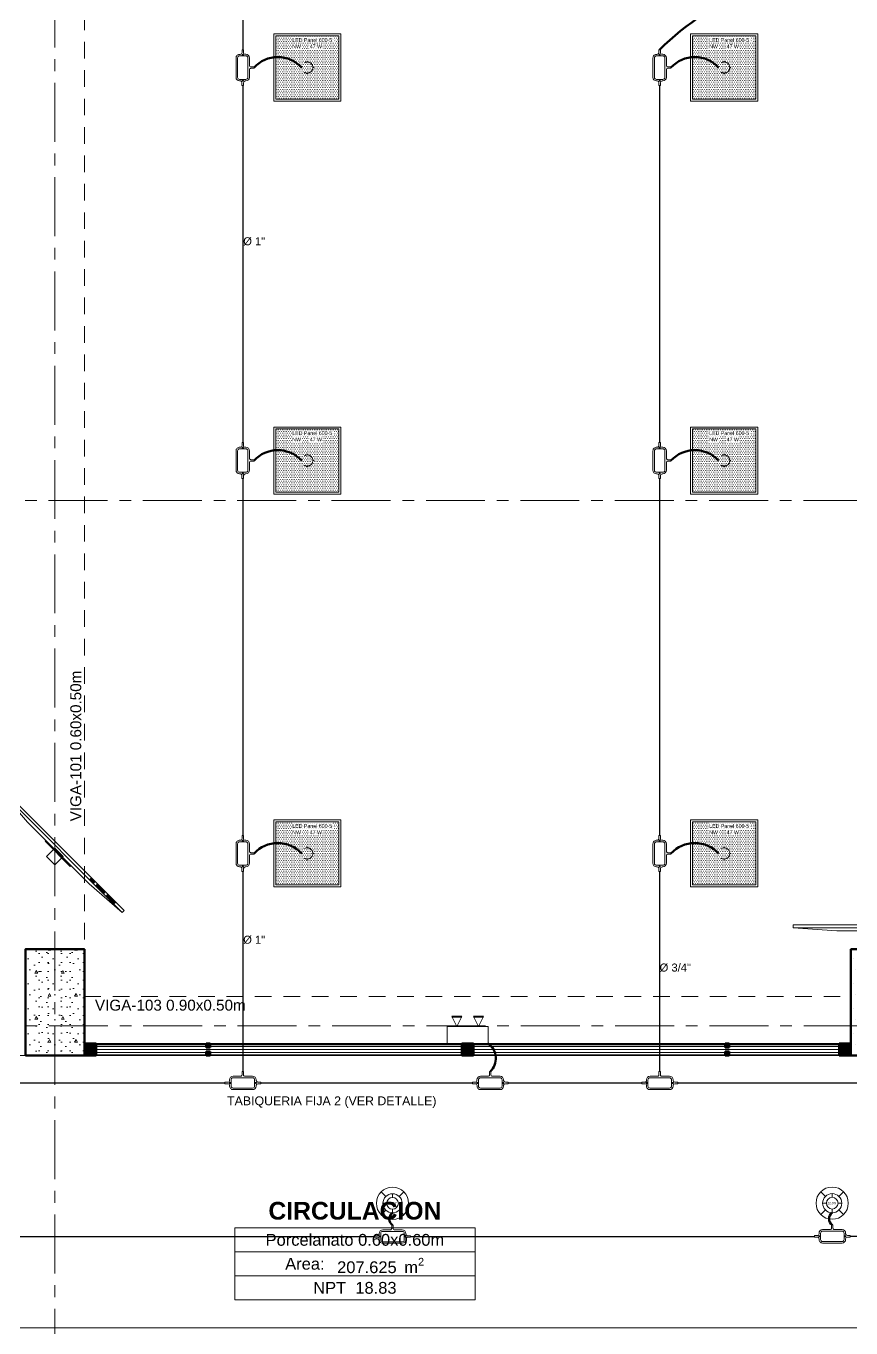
# Model space of a CAD drawing. Header units: inches. Extents: x -38 to 5698, y -33 to 92.
# Drawn here: x 400.08 to 407.07, y 27.39 to 38.43 of the extents above; entities that cross this region are included whole.
import ezdxf
from ezdxf.lldxf.tags import DXFTag

# ---------------------------------------------------------------- set-up
doc = ezdxf.new("R2010")
doc.units = ezdxf.units.IN
doc.header["$MEASUREMENT"] = 0
doc.set_wipeout_variables(frame=1)
for name, pattern in [('CONTINUA', [0]), ('DASHED', [0.75, 0.5, -0.25]), ('Hidden Line', [0.195611, 0.141111, -0.0545]), ('Punto & Raya', [0.65, 0.5, -0.075, 0, -0.075]), ('Wipeout_Contour', [1, 0, -1])]:
    doc.linetypes.add(name, pattern=pattern)
for name, color, linetype, lineweight in [('00_IE_Luminarias', 6, 'Continuous', 30), ('01 IE LUM LED EMP DN570B', 3, 'Continuous', 13), ('ALUMBRADO_CONDUIT', 30, 'CONDUIT1', 30), ('Bancas', 1, 'Continuous', 13), ('CABLEADO EXT.', 3, 'PVCSUBT', 30), ('Luminarias', 5, 'Continuous', 20), ('pulsador', 4, 'Continuous', 40), ('Simb_Alumbrado', 140, 'CONTINUA', 30)]:
    doc.layers.add(name, color=color, linetype=linetype, lineweight=lineweight)
for name, color, linetype in [('02 _ ARQ _ ALB _ Ejes Generales', 7, 'Continuous'), ('02 _ ARQ _ EQP _ Mobiliario interior', 7, 'Continuous'), ('02 _ ARQ _ ZON _ Espacio.3D', 7, 'Continuous'), ('08 _ STR _ EXT _ 06 Columnas', 7, 'Continuous'), ('08 _ STR _ EXT _ 09 Vigas', 7, 'Continuous'), ('1TEXT', 8, 'Continuous'), ('Acabado - Muros', 7, 'Continuous'), ('Interior - Escaleras & Barandillas', 7, 'Continuous'), ('Marcador - Secciones', 251, 'Continuous'), ('Notas - Etiquetas', 251, 'Continuous')]:
    doc.layers.add(name, color=color, linetype=linetype)
doc.styles.add('Arial', font='arial.ttf')
doc.styles.add('Estilo_Generado_1', font='swisseb.ttf')
doc.styles.add('Estilo_Generado_4', font='swisse.ttf')
doc.styles.add('Estilo_Generado_7', font='swisse.ttf')
doc.styles.add('{18b73a54-fa43-428c-adcb-c1c7bbdf2c84}', font='Simplex.shx')
tags = doc.linetypes.add('CONDUIT1', pattern='A,1,-0.19772,["con",{18b73a54-fa43-428c-adcb-c1c7bbdf2c84},S=0.2,R=0,X=0,Y=-0.065594],-0.593642', length=1.791362).pattern_tags.tags
tags[6] = DXFTag(74, 10)
tags = doc.linetypes.add('PVCSUBT', pattern='A,0.6,-0.3,0.6,-0.075691,["PVC",Standard,S=0.2,R=0,X=0,Y=-0.093724],-0.621005', length=2.196696).pattern_tags.tags
tags[10] = DXFTag(74, 10)
pattern_1 = [(0, (370.00005, 6e-09), (0, 0.3897114), [0.024375, -0.200625]), (0, (370.11255, 0.19486), (0, 0.3897114), [0.024375, -0.200625]), (60, (370.00005, 6e-09), (-0.3375, 0.1948557), [0.024375, -0.200625]), (60, (370.22505, 6e-09), (-0.3375, 0.1948557), [0.024375, -0.200625]), (120, (370.02442, 6e-09), (0.3375, 0.1948557), [0.024375, -0.200625]), (120, (370.24942, 6e-09), (0.3375, 0.1948557), [0.024375, -0.200625]), (0, (370.00005, 0.0375), (0, 0.075), [0, -0.075, 0, -0.1125]), (45, (370.03755, 0.0375), (-0.05303301, 0.05303301), [0, -0.05625, 0, -0.09375])]
pattern_2 = [(0, (370.000046, 6e-09), (0, 0.030000001), [])]

# ---------------------------------------------------------------- blocks, each defined once
blk = doc.blocks.new('LUMINARIA 2')
at = {"layer": '01 IE LUM LED EMP DN570B'}
for p, q in [((-0.094, 0.094), (-0.159, 0.158)), ((0.094, 0.094), (0.159, 0.158)), ((-0.094, -0.094), (-0.159, -0.158)), ((0.094, -0.094), (0.159, -0.158))]:
    blk.add_line(p, q, dxfattribs=at)
at = {"layer": '01 IE LUM LED EMP DN570B', "ltscale": 0.4}
for p, q in [((-0.081, 0), (-0.133, 0)), ((0, 0.081), (0, 0.133)), ((0.081, 0), (0.133, 0)), ((0, -0.081), (0, -0.133))]:
    blk.add_line(p, q, dxfattribs=at)
at = {"layer": '01 IE LUM LED EMP DN570B'}
for radius in [0.224, 0.133]:
    blk.add_circle((0, 0), radius, dxfattribs=at)
at = {"layer": '01 IE LUM LED EMP DN570B', "ltscale": 0.4}
blk.add_circle((0, 0), 0.0813, dxfattribs=at)
at = {"layer": '01 IE LUM LED EMP DN570B', "color": 8, "linetype": 'ByBlock', "lineweight": 80, "insert": (-0.065, 0.016), "char_height": 0.03, "width": 0.17858, "attachment_point": 1}
blk.add_mtext('{\\C3;22.5W}', dxfattribs=at)
blk = doc.blocks.new('*U270')
at = {"layer": 'Luminarias', "linetype": 'DASHED', "lineweight": 0, "ltscale": 0.05}
blk.add_lwpolyline([(0, -0.005), (0, 0.005)], dxfattribs=at)
blk = doc.blocks.new('*U271')
at = {"color": 0, "linetype": 'ByBlock', "lineweight": -2, "transparency": 16777216}
for p, rotation in [((-0.05, 0), 90), ((0, -0.05), 180), ((0.05, 0), 269.9999999999999)]:
    blk.add_blockref('*U270', p, dxfattribs=dict(at, rotation=rotation))
blk.add_blockref('*U270', (0, 0.05), dxfattribs=at)
blk = doc.blocks.new('PANEL LED 50W')
at = {"layer": 'Luminarias'}
h = blk.add_hatch(dxfattribs=at)
h.set_pattern_fill('DOTS', color=4, scale=0.009097)
h.set_pattern_definition([(0, (0, -2e-14), (0.0072206, 0.01444116), [0, -0.01444116])])
h.paths.add_polyline_path([(-0.257, -0.257), (0.257, -0.257), (0.257, 0.257), (-0.257, 0.257)])
h.paths.add_polyline_path([(-0.13, 0.097), (0.185, 0.097), (0.185, 0.247), (-0.13, 0.247)], flags=24)
at = {"layer": 'Luminarias', "color": 4, "lineweight": 0}
for points in [[(-0.273, 0.273), (0.273, 0.273), (0.273, -0.273), (-0.273, -0.273)], [(-0.257, -0.257), (0.257, -0.257), (0.257, 0.257), (-0.257, 0.257)]]:
    blk.add_lwpolyline(points, close=True, dxfattribs=at)
at = {"layer": 'Luminarias', "color": 4, "linetype": 'DASHED', "lineweight": 0, "ltscale": 0.01}
blk.add_circle((0, 0), 0.0455, dxfattribs=at)
at = {"color": 4}
blk.add_blockref('*U271', (0, 0), dxfattribs=at)
at = {"layer": 'Luminarias', "color": 4, "insert": (-0.122, 0.239), "char_height": 0.03093, "width": 0.38285, "attachment_point": 1}
blk.add_mtext('{\\Ftxt|c0;LED Panel 600-5 - NW      47 W}', dxfattribs=at)
blk = doc.blocks.new('lumin 47')
at = {"layer": 'ALUMBRADO_CONDUIT', "xscale": 1.041283452965173, "yscale": 1.041283452965173, "zscale": 1.041283452965173}
blk.add_blockref('PANEL LED 50W', (-76.251, 24.243), dxfattribs=at)
blk = doc.blocks.new('oval t')
at = {"layer": 'Simb_Alumbrado', "lineweight": 13}
blk.add_lwpolyline([(0.0141, 0.0102, -0.414214), (0.0041, 0.0202), (0.0041, 0.0416), (-0.0056, 0.0416), (-0.0056, 0.0202, -0.414214), (-0.0156, 0.0102), (-0.0659, 0.0102, 0.414214), (-0.0899, -0.0138), (-0.0899, -0.0183, -0.414214), (-0.1019, -0.0303), (-0.1213, -0.0303), (-0.1213, -0.04), (-0.1016, -0.04, -0.451917), (-0.0897, -0.0535, 0.451917), (-0.0659, -0.0805), (0.0659, -0.0805, 0.414214), (0.0899, -0.0566), (0.0899, -0.0512, -0.398753), (0.1019, -0.0401), (0.1213, -0.0401), (0.1213, -0.0304), (0.1019, -0.0304, -0.368669), (0.0899, -0.0176), (0.0899, -0.0138, 0.414214), (0.0659, 0.0102), (0.0141, 0.0102)], format="xyb", dxfattribs=at)
blk.add_lwpolyline([(-0.0659, 0), (0.0659, 0, -0.414214), (0.0797, -0.0138), (0.0797, -0.0566, -0.414214), (0.0659, -0.0703), (-0.0659, -0.0703, -0.414214), (-0.0797, -0.0566), (-0.0797, -0.0138, -0.414214)], format="xyb", close=True, dxfattribs=at)
for points in [[(-0.0911, -0.0352), (-0.0828, -0.0352)], [(-0.0869, -0.031), (-0.0869, -0.0394)], [(0.0837, -0.0352), (0.0921, -0.0352)], [(0.0879, -0.031), (0.0879, -0.0394)]]:
    blk.add_lwpolyline(points, dxfattribs=at)
for centre in [(-0.0869, -0.0352), (0.0879, -0.0352)]:
    blk.add_circle(centre, 0.00419, dxfattribs=at)
blk = doc.blocks.new('luz de emergencia')
at = {"color": 5, "lineweight": 40}
for p, q in [((164.149, 48.937, 0), (164.233, 48.937, 0)), ((164.331, 48.937, 0), (164.415, 48.937, 0))]:
    blk.add_line(p, q, dxfattribs=at)
at = {"layer": '00_IE_Luminarias', "color": 5, "linetype": 'Continuous', "lineweight": 13}
for p, q in [((164.191, 49.021, 0), (164.149, 48.937, 0)), ((164.233, 48.937, 0), (164.191, 49.021, 0)), ((164.373, 49.021, 0), (164.331, 48.937, 0)), ((164.415, 48.937, 0), (164.373, 49.021, 0))]:
    blk.add_line(p, q, dxfattribs=at)
at = {"layer": '00_IE_Luminarias', "color": 5, "linetype": 'Continuous', "lineweight": 13, "elevation": 0}
blk.add_lwpolyline([(164.457, 49.021), (164.107, 49.021), (164.107, 49.167), (164.457, 49.167)], close=True, dxfattribs=at)

msp = doc.modelspace()

# ---------------------------------------------------------------- hatches: boundary and pattern name
at = {"layer": '08 _ STR _ EXT _ 06 Columnas', "linetype": 'Continuous', "lineweight": 9}
h = msp.add_hatch(dxfattribs=at)
h.set_pattern_fill('HORMIGÓN_EN_MASA_0002', style=0, pattern_type=2)
h.set_pattern_definition(pattern_1)
h.paths.add_polyline_path([(400.07, 29.7), (400.57, 29.7), (400.57, 30.6), (400.07, 30.6)])
h = msp.add_hatch(dxfattribs=at)
h.set_pattern_fill('HORMIGÓN_EN_MASA_0002', style=0, pattern_type=2)
h.set_pattern_definition(pattern_1)
h.paths.add_polyline_path([(407.07, 29.7), (407.57, 29.7), (407.57, 30.6), (407.07, 30.6)])

# ---------------------------------------------------------------- linework, layer by layer
at = {"layer": '02 _ ARQ _ ALB _ Ejes Generales', "color": 251, "linetype": 'Punto & Raya', "lineweight": 13}
for p, q in [((400.32, 3.05), (400.32, 44.9)), ((425.57, 29.95), (374.845, 29.95))]:
    msp.add_line(p, q, dxfattribs=at)
at = {"layer": '02 _ ARQ _ EQP _ Mobiliario interior', "color": 175, "linetype": 'Continuous', "lineweight": 13}
for p, q in [((399.845, 31.957), (400.89, 30.912)), ((400.622, 31.201), (400.618, 31.197)), ((400.618, 31.197), (400.652, 31.162)), ((400.657, 31.166), (400.622, 31.201)), ((400.652, 31.162), (400.657, 31.166)), ((400.674, 31.149), (400.67, 31.144)), ((400.744, 31.079), (400.674, 31.149)), ((400.67, 31.144), (400.74, 31.075)), ((400.74, 31.075), (400.744, 31.079)), ((400.761, 31.062), (400.757, 31.057)), ((400.757, 31.057), (400.827, 30.988)), ((400.831, 30.992), (400.761, 31.062)), ((400.827, 30.988), (400.831, 30.992)), ((406.581, 30.781), (408.059, 30.781))]:
    msp.add_line(p, q, dxfattribs=at)
at = {"layer": '02 _ ARQ _ EQP _ Mobiliario interior', "color": 175, "linetype": 'Continuous', "lineweight": 13, "flags": 128}
for points in [[(399.863, 31.974), (400.908, 30.929), (400.89, 30.912), (400.611, 31.155), (400.089, 31.678), (399.845, 31.957)], [(400.32, 31.457), (400.391, 31.386), (400.32, 31.316), (400.249, 31.386)], [(406.581, 30.806), (408.059, 30.806), (408.059, 30.781), (407.69, 30.756), (406.951, 30.756), (406.581, 30.781)]]:
    msp.add_lwpolyline(points, close=True, dxfattribs=at)
msp.add_lwpolyline([(400.456, 31.31), (400.449, 31.303), (400.237, 31.516), (400.244, 31.523)], dxfattribs=at)
at = {"layer": '02 _ ARQ _ ZON _ Espacio.3D', "color": 252, "linetype": 'Continuous', "lineweight": 13}
for p, q in [((401.845, 28.237), (401.845, 27.626)), ((401.845, 28.237), (403.883, 28.237)), ((403.883, 27.626), (403.883, 28.237)), ((403.883, 28.033), (401.845, 28.033)), ((401.845, 27.83), (403.883, 27.83)), ((401.845, 27.626), (403.883, 27.626))]:
    msp.add_line(p, q, dxfattribs=at)
at = {"layer": '02 _ ARQ _ ZON _ Espacio.3D', "color": 254, "linetype": 'Continuous', "lineweight": 0, "flags": 128}
for points in [[(400.07, 30.6), (400.57, 30.6), (400.57, 29.75), (407.07, 29.75), (407.07, 30.6), (407.57, 30.6), (407.57, 29.75), (413.47, 29.75), (413.47, 30.2), (414.07, 30.2)], [(421.42, 27), (421.42, 29.7), (393.07, 29.7)]]:
    msp.add_lwpolyline(points, dxfattribs=at)
at = {"layer": '08 _ STR _ EXT _ 06 Columnas', "color": 7, "linetype": 'Continuous', "lineweight": 80, "flags": 128}
for points in [[(400.07, 29.7), (400.57, 29.7), (400.57, 30.6), (400.07, 30.6)], [(407.07, 29.7), (407.57, 29.7), (407.57, 30.6), (407.07, 30.6)]]:
    msp.add_lwpolyline(points, close=True, dxfattribs=at)
at = {"layer": '08 _ STR _ EXT _ 09 Vigas', "color": 251, "linetype": 'Hidden Line', "lineweight": 13}
for q in [(400.57, 39.4), (407.07, 30.2)]:
    msp.add_line((400.57, 30.2), q, dxfattribs=at)
at = {"layer": 'Acabado - Muros', "color": 7, "linetype": 'Continuous', "lineweight": 60}
for p, q in [((400.57, 29.8), (400.57, 29.75)), ((400.57, 29.75), (400.57, 29.7)), ((407.07, 29.8), (407.07, 29.75)), ((407.07, 29.75), (407.07, 29.7))]:
    msp.add_line(p, q, dxfattribs=at)
at = {"layer": 'ALUMBRADO_CONDUIT', "color": 30, "lineweight": 30, "ltscale": 0.4, "true_color": 0xf26722}
for p, q in [((401.913, 39.529), (401.913, 38.231)), ((401.913, 37.927), (401.913, 34.898)), ((405.448, 37.927), (405.448, 34.898)), ((401.913, 34.594), (401.913, 31.564)), ((405.448, 34.594), (405.448, 31.564))]:
    msp.add_line(p, q, dxfattribs=at)
for points in [[(398.532, 29.466), (401.762, 29.466)], [(402.066, 29.466), (403.859, 29.466)], [(404.164, 29.466), (405.296, 29.466)], [(405.601, 29.466), (408.831, 29.466)], [(399.607, 28.163), (403.031, 28.163)], [(403.335, 28.163), (406.76, 28.163)], [(407.064, 28.166), (410.488, 28.166)]]:
    msp.add_lwpolyline(points, dxfattribs=at)
at = {"layer": 'CABLEADO EXT.', "color": 3, "lineweight": 80}
for centre, radius, start, end in [((407.369, 36.246), 2.763, 94.6595, 134.0782), ((402.211, 37.891), 0.277, 43.1507, 136.8493), ((405.746, 37.891), 0.277, 43.1507, 136.8493), ((402.211, 34.557), 0.277, 43.1507, 136.8493), ((405.746, 34.557), 0.277, 43.1507, 136.8493), ((402.211, 31.224), 0.277, 43.1507, 136.8493), ((405.746, 31.224), 0.277, 43.1507, 136.8493), ((403.22, 28.311), 0.0641, 126.0183, 233.9817), ((406.949, 28.313), 0.0641, 126.0183, 233.9817)]:
    msp.add_arc(centre, radius, start, end, dxfattribs=at)
at = {"layer": 'Interior - Escaleras & Barandillas', "color": 161, "linetype": 'Continuous', "lineweight": 13}
msp.add_line((409.32, 27.388), (395.525, 27.388), dxfattribs=at)
at = {"layer": 'Marcador - Secciones', "color": 251, "linetype": 'Punto & Raya', "lineweight": 13}
msp.add_line((374.667, 34.407), (425.94, 34.407), dxfattribs=at)

# ---------------------------------------------------------------- block references
for p in [(478.711, 13.837), (482.246, 13.837), (478.711, 10.503), (482.246, 10.503), (478.711, 7.17), (482.246, 7.17)]:
    msp.add_blockref('lumin 47', p)
at = {"layer": '01 IE LUM LED EMP DN570B', "xscale": 0.6105334384153049, "yscale": 0.6105334384153049, "zscale": 0.6105334384153049}
for p in [(403.183, 28.445), (406.911, 28.446)]:
    msp.add_blockref('LUMINARIA 2', p, dxfattribs=at)
at = {"layer": 'Bancas', "color": 252, "true_color": 0x939598, "xscale": 1.253906979044094, "yscale": 1.253906979044094, "zscale": 1.253906979044094, "rotation": 270}
for p in [(401.957, 38.079), (405.492, 38.079), (401.957, 34.746), (405.492, 34.746), (401.957, 31.412), (405.492, 31.412)]:
    msp.add_blockref('oval t', p, dxfattribs=at)
at = {"layer": 'Bancas', "color": 252, "true_color": 0x939598, "xscale": 1.253906979044094, "yscale": 1.253906979044094, "zscale": 1.253906979044094}
for p in [(401.914, 29.51), (404.012, 29.51), (405.449, 29.51), (403.183, 28.207), (406.912, 28.209)]:
    msp.add_blockref('oval t', p, dxfattribs=at)

# ---------------------------------------------------------------- texts
at = {"layer": '02 _ ARQ _ ZON _ Espacio.3D', "color": 252, "lineweight": 25, "attachment_point": 2}
for s, insert, char_height, style in [('\\A1;{\\pqc;\\pt0;\\fSwis721 Ex BT|b1|i0|c0|p34;CIRCULACION}', (402.864, 28.457), 0.15, 'Estilo_Generado_1'), ('\\A1;{\\pqc;\\pt0;\\fSwis721 Ex BT|b0|i0|c238|p34;Porcelanato 0.60x0.60m}', (402.864, 28.185), 0.1, 'Estilo_Generado_7'), ('\\A1;{\\pqc;\\pt0;\\fSwis721 Ex BT|b0|i0|c238|p34;Area: }', (402.44, 27.982), 0.1, 'Estilo_Generado_7'), ('\\A1;{\\pqc;\\pt0,0.3;\\fSwis721 Ex BT|b0|i0|c238|p34;207.625\\fSwis721 Ex BT|b0|i0|c238|p34;\\A1{\\H.66x;\\S^  ;}\\fSwis721 Ex BT|b0|i0|c238|p34; m\\fSwis721 Ex BT|b0|i0|c238|p34;\\A1{\\H.66x;\\S2^  ;}}', (403.082, 27.982), 0.1, 'Estilo_Generado_7'), ('\\A1;{\\pqc;\\pt0;\\fSwis721 Ex BT|b0|i0|c238|p34;NPT  18.83}', (402.864, 27.778), 0.1, 'Estilo_Generado_7')]:
    msp.add_mtext(s, dxfattribs=dict(at, insert=insert, char_height=char_height, style=style))
at = {"layer": '1TEXT', "color": 50, "linetype": 'Continuous', "style": 'Arial'}
for s, p in [('%%C 1"', (401.917, 36.572, -0.002)), ('%%C 1"', (401.917, 30.647, -0.002)), ('%%C 3/4"', (405.448, 30.411))]:
    msp.add_text(s, height=0.0679, rotation=0, dxfattribs=at).set_placement(p)
at = {"layer": 'Notas - Etiquetas', "color": 8, "linetype": 'Continuous', "lineweight": 13, "insert": (400.451, 31.685), "char_height": 0.0925, "attachment_point": 1, "rotation": 90, "style": 'Estilo_Generado_4'}
msp.add_mtext('\\A1;{\\pql;\\fSwis721 Ex BT|b0|i0|c0|p34;VIGA-101\\fSwis721 Ex BT|b0|i0|c0|p34; \\fSwis721 Ex BT|b0|i0|c0|p34;0.60\\fSwis721 Ex BT|b0|i0|c0|p34;x\\fSwis721 Ex BT|b0|i0|c0|p34;0.50\\fSwis721 Ex BT|b0|i0|c0|p34;m}', dxfattribs=at)
at = {"layer": 'Notas - Etiquetas', "color": 8, "linetype": 'Continuous', "lineweight": 13, "style": 'Estilo_Generado_4'}
for s, insert, char_height, attachment_point in [('\\A1;{\\pql;\\fSwis721 Ex BT|b0|i0|c0|p34;VIGA-103\\fSwis721 Ex BT|b0|i0|c0|p34; \\fSwis721 Ex BT|b0|i0|c0|p34;0.90\\fSwis721 Ex BT|b0|i0|c0|p34;x\\fSwis721 Ex BT|b0|i0|c0|p34;0.50\\fSwis721 Ex BT|b0|i0|c0|p34;m}', (400.66, 30.172), 0.0925, 1), ('\\A1;{\\pql;\\fSwis721 Ex BT|b0|i0|c0|p34;TABIQUERIA FIJA 2 (VER DETALLE)\\fSwis721 Ex BT|b0|i0|c0|p34; }', (401.78, 29.303), 0.075, 4)]:
    msp.add_mtext(s, dxfattribs=dict(at, insert=insert, char_height=char_height, attachment_point=attachment_point))

# ---------------------------------------------------------------- next in the draw order: wipeouts: each hides what was drawn before it
at = {"color": 254, "linetype": 'Wipeout_Contour', "lineweight": 0, "ltscale": 19493.273289}
msp.add_wipeout([(401.62, 29.733), (401.637, 29.733), (401.637, 29.7), (403.77, 29.7), (403.77, 29.75), (401.62, 29.75)], dxfattribs=at).dxf.layer = 'Acabado - Muros'
at = {"color": 254, "linetype": 'Wipeout_Contour', "lineweight": 0, "ltscale": 19509.037324}
msp.add_wipeout([(403.87, 29.75), (403.87, 29.7), (406.004, 29.7), (406.004, 29.733), (406.02, 29.733), (406.02, 29.75)], dxfattribs=at).dxf.layer = 'Acabado - Muros'

# ---------------------------------------------------------------- next in the draw order: wipeouts: each hides what was drawn before it
at = {"color": 254, "linetype": 'Wipeout_Contour', "lineweight": 0, "ltscale": 19485.057723}
msp.add_wipeout([(400.67, 29.75), (400.67, 29.7), (401.604, 29.7), (401.604, 29.733), (401.62, 29.733), (401.62, 29.75)], dxfattribs=at).dxf.layer = 'Acabado - Muros'
at = {"color": 254, "linetype": 'Wipeout_Contour', "lineweight": 0, "ltscale": 19517.252897}
msp.add_wipeout([(406.02, 29.733), (406.037, 29.733), (406.037, 29.7), (406.97, 29.7), (406.97, 29.75), (406.02, 29.75)], dxfattribs=at).dxf.layer = 'Acabado - Muros'

# ---------------------------------------------------------------- next in the draw order: linework, layer by layer
at = {"layer": 'Acabado - Muros', "color": 251, "linetype": 'Continuous', "lineweight": 13, "flags": 128}
for points in [[(400.67, 29.75), (403.77, 29.75)], [(403.87, 29.75), (406.97, 29.75)], [(400.67, 29.7), (401.604, 29.7)], [(401.637, 29.7), (403.77, 29.7)], [(403.87, 29.7), (406.004, 29.7)], [(406.037, 29.7), (406.97, 29.7)]]:
    msp.add_lwpolyline(points, dxfattribs=at)

# ---------------------------------------------------------------- next in the draw order: wipeouts: each hides what was drawn before it
at = {"color": 254, "linetype": 'Wipeout_Contour', "lineweight": 0, "ltscale": 12996.301018}
msp.add_wipeout([(403.77, 29.705), (403.77, 29.725), (401.637, 29.725), (401.637, 29.705)], dxfattribs=at).dxf.layer = 'Acabado - Muros'
at = {"color": 254, "linetype": 'Wipeout_Contour', "lineweight": 0, "ltscale": 13005.234644}
msp.add_wipeout([(406.004, 29.705), (406.004, 29.725), (403.87, 29.725), (403.87, 29.705)], dxfattribs=at).dxf.layer = 'Acabado - Muros'

# ---------------------------------------------------------------- next in the draw order: hatches: boundary and pattern name
at = {"layer": 'Acabado - Muros', "linetype": 'Continuous', "lineweight": 0}
msp.add_hatch(color=254, dxfattribs=at).paths.add_polyline_path([(403.87, 29.75), (403.77, 29.75), (403.77, 29.7), (403.87, 29.7)])

# ---------------------------------------------------------------- next in the draw order: linework, layer by layer
at = {"layer": 'Acabado - Muros', "color": 7, "linetype": 'Continuous', "lineweight": 60}
for p, q in [((403.87, 29.75), (403.77, 29.75)), ((403.77, 29.75), (403.77, 29.7)), ((403.87, 29.75), (403.87, 29.7)), ((403.87, 29.7), (403.77, 29.7))]:
    msp.add_line(p, q, dxfattribs=at)
at = {"layer": 'Acabado - Muros', "color": 7, "linetype": 'Continuous', "lineweight": 13, "flags": 128}
for points in [[(403.77, 29.705), (403.77, 29.725), (401.637, 29.725), (401.637, 29.705)], [(406.004, 29.705), (406.004, 29.725), (403.87, 29.725), (403.87, 29.705)]]:
    msp.add_lwpolyline(points, close=True, dxfattribs=at)

# ---------------------------------------------------------------- next in the draw order: wipeouts: each hides what was drawn before it
at = {"color": 254, "linetype": 'Wipeout_Contour', "lineweight": 0, "ltscale": 12990.035283}
msp.add_wipeout([(401.604, 29.705), (401.604, 29.725), (400.67, 29.725), (400.67, 29.705)], dxfattribs=at).dxf.layer = 'Acabado - Muros'
at = {"color": 254, "linetype": 'Wipeout_Contour', "lineweight": 0, "ltscale": 13011.500386}
msp.add_wipeout([(406.97, 29.705), (406.97, 29.725), (406.037, 29.725), (406.037, 29.705)], dxfattribs=at).dxf.layer = 'Acabado - Muros'

# ---------------------------------------------------------------- next in the draw order: hatches: boundary and pattern name
at = {"layer": 'Acabado - Muros', "linetype": 'Continuous', "lineweight": 0}
for points in [[(400.67, 29.7), (400.67, 29.75), (400.57, 29.75), (400.57, 29.7)], [(401.637, 29.733), (401.604, 29.733), (401.604, 29.7), (401.637, 29.7)], [(406.037, 29.733), (406.004, 29.733), (406.004, 29.7), (406.037, 29.7)], [(406.97, 29.7), (407.07, 29.7), (407.07, 29.75), (406.97, 29.75)]]:
    msp.add_hatch(color=254, dxfattribs=at).paths.add_polyline_path(points)

# ---------------------------------------------------------------- next in the draw order: linework, layer by layer
at = {"layer": '08 _ STR _ EXT _ 09 Vigas', "color": 251, "linetype": 'Hidden Line', "lineweight": 13}
msp.add_line((379.57, 29.7), (414.07, 29.7), dxfattribs=at)
at = {"layer": 'Acabado - Muros', "color": 7, "linetype": 'Continuous', "lineweight": 60}
for p, q in [((400.67, 29.75), (400.57, 29.75)), ((400.67, 29.75), (400.67, 29.7)), ((401.637, 29.733), (401.604, 29.733)), ((401.604, 29.733), (401.604, 29.7)), ((401.637, 29.733), (401.637, 29.7)), ((406.037, 29.733), (406.004, 29.733)), ((406.004, 29.733), (406.004, 29.7)), ((406.037, 29.733), (406.037, 29.7)), ((406.97, 29.75), (406.97, 29.7)), ((407.07, 29.75), (406.97, 29.75)), ((400.67, 29.7), (400.57, 29.7)), ((401.637, 29.7), (401.604, 29.7)), ((406.037, 29.7), (406.004, 29.7)), ((407.07, 29.7), (406.97, 29.7))]:
    msp.add_line(p, q, dxfattribs=at)
at = {"layer": 'Acabado - Muros', "color": 7, "linetype": 'Continuous', "lineweight": 13, "flags": 128}
for points in [[(401.604, 29.705), (401.604, 29.725), (400.67, 29.725), (400.67, 29.705)], [(406.97, 29.705), (406.97, 29.725), (406.037, 29.725), (406.037, 29.705)]]:
    msp.add_lwpolyline(points, close=True, dxfattribs=at)

# ---------------------------------------------------------------- next in the draw order: wipeouts: each hides what was drawn before it
at = {"color": 254, "linetype": 'Wipeout_Contour', "lineweight": 0, "ltscale": 19493.269882}
msp.add_wipeout([(401.62, 29.75), (403.77, 29.75), (403.77, 29.8), (401.637, 29.8), (401.637, 29.767), (401.62, 29.767)], dxfattribs=at).dxf.layer = 'Acabado - Muros'
at = {"color": 254, "linetype": 'Wipeout_Contour', "lineweight": 0, "ltscale": 19509.033921}
msp.add_wipeout([(406.004, 29.8), (403.87, 29.8), (403.87, 29.75), (406.02, 29.75), (406.02, 29.767), (406.004, 29.767)], dxfattribs=at).dxf.layer = 'Acabado - Muros'

# ---------------------------------------------------------------- next in the draw order: wipeouts: each hides what was drawn before it
at = {"color": 254, "linetype": 'Wipeout_Contour', "lineweight": 0, "ltscale": 19485.054315}
msp.add_wipeout([(400.67, 29.8), (400.67, 29.75), (401.62, 29.75), (401.62, 29.767), (401.604, 29.767), (401.604, 29.8)], dxfattribs=at).dxf.layer = 'Acabado - Muros'
at = {"color": 254, "linetype": 'Wipeout_Contour', "lineweight": 0, "ltscale": 19517.249493}
msp.add_wipeout([(406.02, 29.767), (406.02, 29.75), (406.97, 29.75), (406.97, 29.8), (406.037, 29.8), (406.037, 29.767)], dxfattribs=at).dxf.layer = 'Acabado - Muros'

# ---------------------------------------------------------------- next in the draw order: linework, layer by layer
at = {"layer": 'Acabado - Muros', "color": 251, "linetype": 'Continuous', "lineweight": 13, "flags": 128}
for points in [[(400.67, 29.8), (401.604, 29.8)], [(400.67, 29.75), (403.77, 29.75)], [(401.637, 29.8), (403.77, 29.8)], [(403.87, 29.8), (406.004, 29.8)], [(403.87, 29.75), (406.97, 29.75)], [(406.037, 29.8), (406.97, 29.8)]]:
    msp.add_lwpolyline(points, dxfattribs=at)

# ---------------------------------------------------------------- next in the draw order: wipeouts: each hides what was drawn before it
at = {"color": 254, "linetype": 'Wipeout_Contour', "lineweight": 0, "ltscale": 12996.303582}
msp.add_wipeout([(403.77, 29.795), (401.637, 29.795), (401.637, 29.775), (403.77, 29.775)], dxfattribs=at).dxf.layer = 'Acabado - Muros'
at = {"color": 254, "linetype": 'Wipeout_Contour', "lineweight": 0, "ltscale": 13005.237206}
msp.add_wipeout([(406.004, 29.795), (403.87, 29.795), (403.87, 29.775), (406.004, 29.775)], dxfattribs=at).dxf.layer = 'Acabado - Muros'

# ---------------------------------------------------------------- next in the draw order: hatches: boundary and pattern name
at = {"layer": 'Acabado - Muros', "linetype": 'Continuous', "lineweight": 0}
h = msp.add_hatch(dxfattribs=at)
h.set_pattern_fill('CONTRACHAPADO_0002', color=254, style=0, pattern_type=2)
h.set_pattern_definition(pattern_2)
h.paths.add_polyline_path([(403.77, 29.795), (401.637, 29.795), (401.637, 29.775), (403.77, 29.775)])
msp.add_hatch(color=254, dxfattribs=at).paths.add_polyline_path([(403.87, 29.75), (403.87, 29.8), (403.77, 29.8), (403.77, 29.75)])
h = msp.add_hatch(dxfattribs=at)
h.set_pattern_fill('CONTRACHAPADO_0002', color=254, style=0, pattern_type=2)
h.set_pattern_definition(pattern_2)
h.paths.add_polyline_path([(406.004, 29.795), (403.87, 29.795), (403.87, 29.775), (406.004, 29.775)])

# ---------------------------------------------------------------- next in the draw order: linework, layer by layer
at = {"layer": 'Acabado - Muros', "color": 7, "linetype": 'Continuous', "lineweight": 60}
for p, q in [((403.87, 29.8), (403.77, 29.8)), ((403.77, 29.8), (403.77, 29.75)), ((403.87, 29.75), (403.77, 29.75)), ((403.87, 29.8), (403.87, 29.75))]:
    msp.add_line(p, q, dxfattribs=at)
at = {"layer": 'Acabado - Muros', "color": 7, "linetype": 'Continuous', "lineweight": 13, "flags": 128}
for points in [[(403.77, 29.795), (403.77, 29.775), (401.637, 29.775), (401.637, 29.795)], [(406.004, 29.795), (406.004, 29.775), (403.87, 29.775), (403.87, 29.795)]]:
    msp.add_lwpolyline(points, close=True, dxfattribs=at)
at = {"layer": 'ALUMBRADO_CONDUIT', "color": 30, "lineweight": 30, "ltscale": 0.4, "true_color": 0xf26722}
for p, q in [((401.913, 31.26), (401.913, 29.562)), ((405.448, 31.26), (405.448, 29.562))]:
    msp.add_line(p, q, dxfattribs=at)
at = {"layer": 'CABLEADO EXT.', "color": 3, "lineweight": 80}
msp.add_arc((403.904, 29.674), 0.155, 313.4987, 53.9586, dxfattribs=at)

# ---------------------------------------------------------------- next in the draw order: block references
at = {"layer": 'pulsador', "color": 4, "lineweight": 40, "xscale": -1, "rotation": 179.9990839526639}
msp.add_blockref('luz de emergencia', (239.539, 78.969, 0), dxfattribs=at)

# ---------------------------------------------------------------- next in the draw order: wipeouts: each hides what was drawn before it
at = {"color": 254, "linetype": 'Wipeout_Contour', "lineweight": 0, "ltscale": 12990.037848}
msp.add_wipeout([(401.604, 29.795), (400.67, 29.795), (400.67, 29.775), (401.604, 29.775)], dxfattribs=at).dxf.layer = 'Acabado - Muros'
at = {"color": 254, "linetype": 'Wipeout_Contour', "lineweight": 0, "ltscale": 13011.502946}
msp.add_wipeout([(406.97, 29.795), (406.037, 29.795), (406.037, 29.775), (406.97, 29.775)], dxfattribs=at).dxf.layer = 'Acabado - Muros'

# ---------------------------------------------------------------- next in the draw order: hatches: boundary and pattern name
at = {"layer": 'Acabado - Muros', "linetype": 'Continuous', "lineweight": 0}
for points in [[(400.67, 29.8), (400.57, 29.8), (400.57, 29.75), (400.67, 29.75)], [(401.637, 29.767), (401.637, 29.8), (401.604, 29.8), (401.604, 29.767)], [(406.037, 29.767), (406.037, 29.8), (406.004, 29.8), (406.004, 29.767)], [(406.97, 29.8), (406.97, 29.75), (407.07, 29.75), (407.07, 29.8)]]:
    msp.add_hatch(color=254, dxfattribs=at).paths.add_polyline_path(points)
h = msp.add_hatch(dxfattribs=at)
h.set_pattern_fill('CONTRACHAPADO_0002', color=254, style=0, pattern_type=2)
h.set_pattern_definition(pattern_2)
h.paths.add_polyline_path([(401.604, 29.795), (400.67, 29.795), (400.67, 29.775), (401.604, 29.775)])
h = msp.add_hatch(dxfattribs=at)
h.set_pattern_fill('CONTRACHAPADO_0002', color=254, style=0, pattern_type=2)
h.set_pattern_definition(pattern_2)
h.paths.add_polyline_path([(406.97, 29.795), (406.037, 29.795), (406.037, 29.775), (406.97, 29.775)])

# ---------------------------------------------------------------- next in the draw order: linework, layer by layer
at = {"layer": 'Acabado - Muros', "color": 7, "linetype": 'Continuous', "lineweight": 60}
for p, q in [((400.67, 29.8), (400.57, 29.8)), ((400.67, 29.75), (400.57, 29.75)), ((400.67, 29.8), (400.67, 29.75)), ((401.637, 29.8), (401.604, 29.8)), ((401.604, 29.8), (401.604, 29.767)), ((401.637, 29.767), (401.604, 29.767)), ((401.637, 29.8), (401.637, 29.767)), ((406.037, 29.8), (406.004, 29.8)), ((406.004, 29.8), (406.004, 29.767)), ((406.037, 29.767), (406.004, 29.767)), ((406.037, 29.8), (406.037, 29.767)), ((406.97, 29.8), (406.97, 29.75)), ((407.07, 29.8), (406.97, 29.8)), ((407.07, 29.75), (406.97, 29.75))]:
    msp.add_line(p, q, dxfattribs=at)
at = {"layer": 'Acabado - Muros', "color": 7, "linetype": 'Continuous', "lineweight": 13, "flags": 128}
for points in [[(401.604, 29.795), (401.604, 29.775), (400.67, 29.775), (400.67, 29.795)], [(406.97, 29.795), (406.97, 29.775), (406.037, 29.775), (406.037, 29.795)]]:
    msp.add_lwpolyline(points, close=True, dxfattribs=at)

doc.saveas('drawing.dxf')
